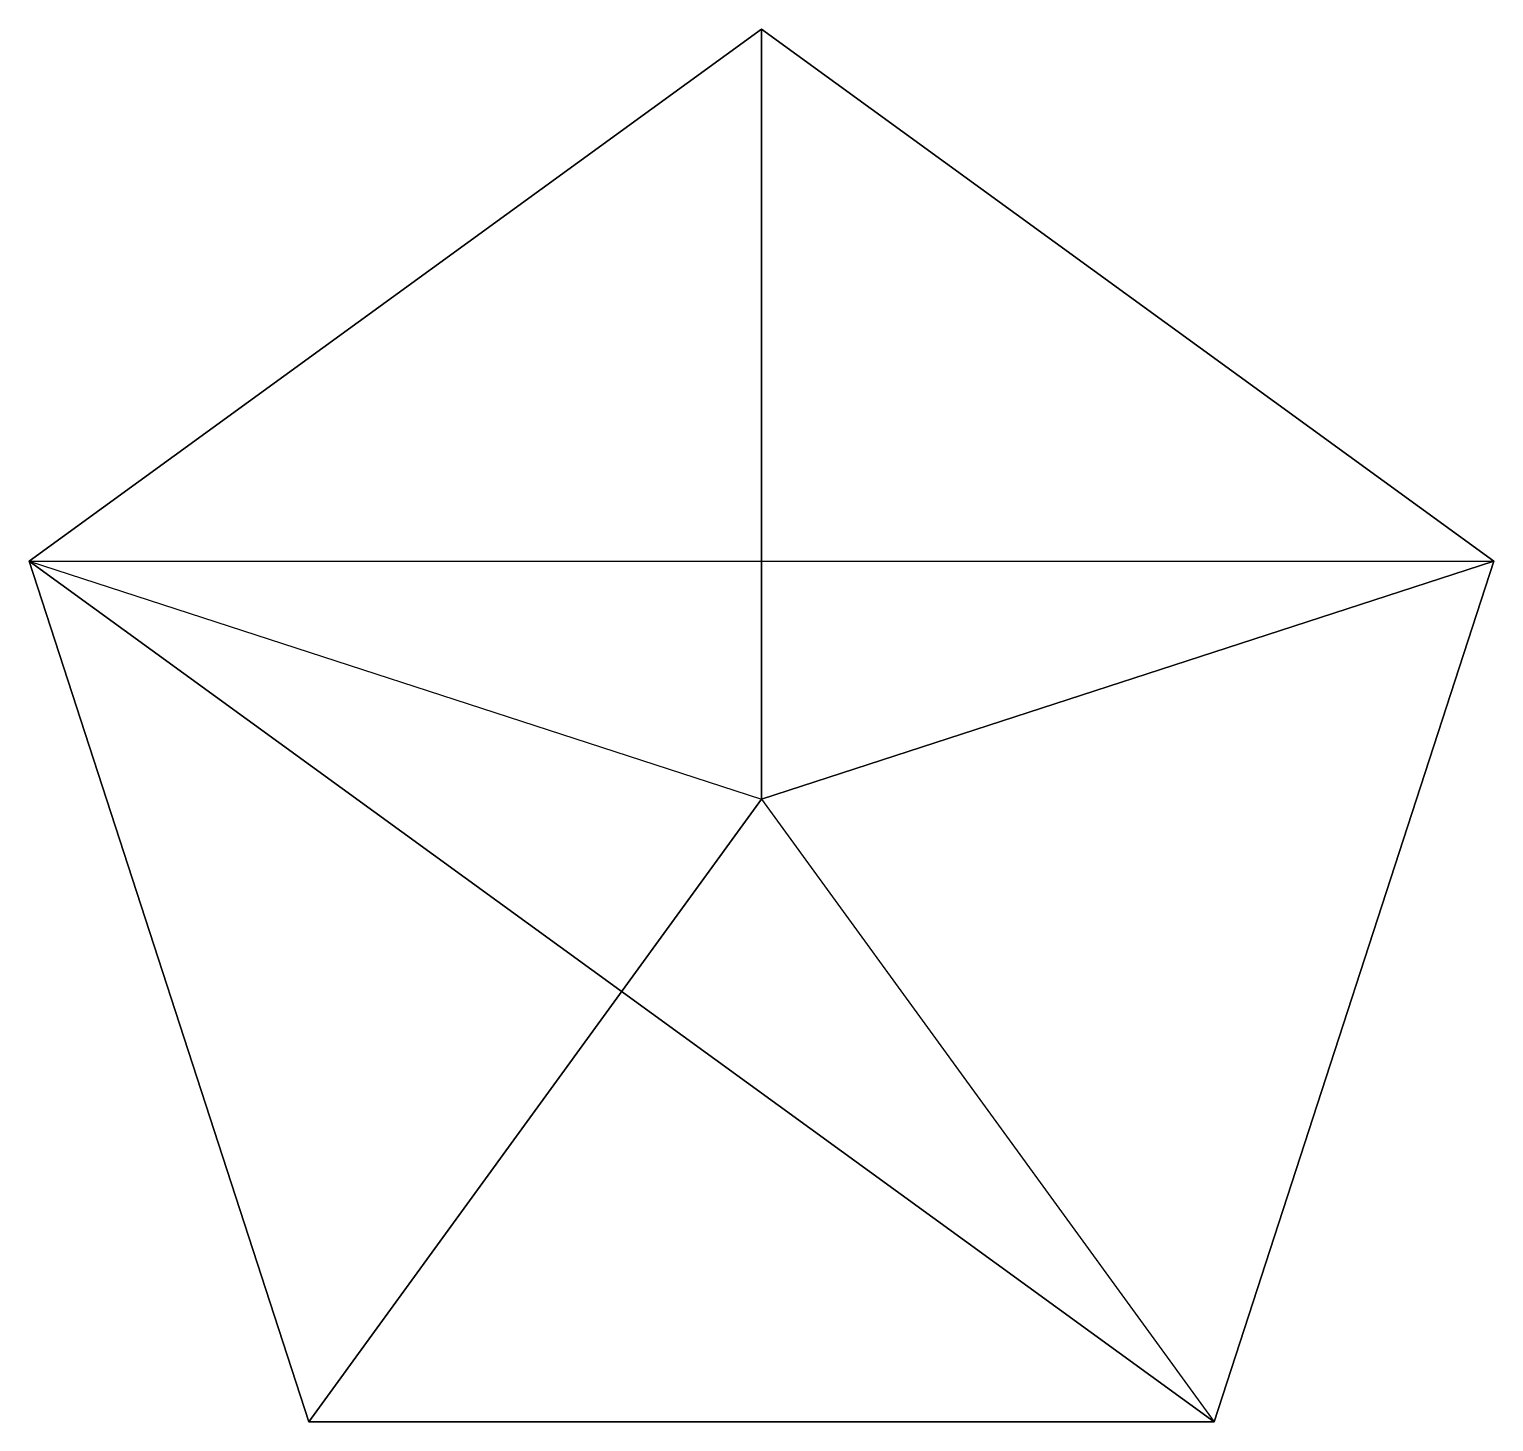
# Model space of a CAD drawing. Header units: millimetres. Extents: x 41 to 159, y 50 to 162.
import ezdxf

# ---------------------------------------------------------------- set-up
doc = ezdxf.new("R2010")
doc.units = ezdxf.units.MM
doc.layers.get('0').update_dxf_attribs({"true_color": 0xc2ced6})

msp = doc.modelspace()

# ---------------------------------------------------------------- linework, layer by layer
msp.add_line((100, 100), (100, 100, 100))
msp.add_lwpolyline([(100, 161.8), (41.22, 119.1), (63.67, 50), (136.33, 50), (158.78, 119.1)], close=True)
for points in [[(41.22, 119.1), (100, 100, 100), (100, 161.8), (41.22, 119.1)], [(41.22, 119.1), (100, 161.8), (158.78, 119.1), (136.33, 50)], [(100, 161.8), (100, 100, 100), (158.78, 119.1), (100, 161.8)], [(136.33, 50), (63.67, 50), (63.67, 50), (41.22, 119.1)], [(63.67, 50), (41.22, 119.1), (100, 100, 100), (63.67, 50)], [(158.78, 119.1), (136.33, 50), (63.67, 50), (41.22, 119.1)], [(136.33, 50), (158.78, 119.1), (100, 100, 100), (136.33, 50)], [(63.67, 50), (100, 100, 100), (136.33, 50), (63.67, 50)]]:
    msp.add_3dface(points)

doc.saveas('drawing.dxf')
